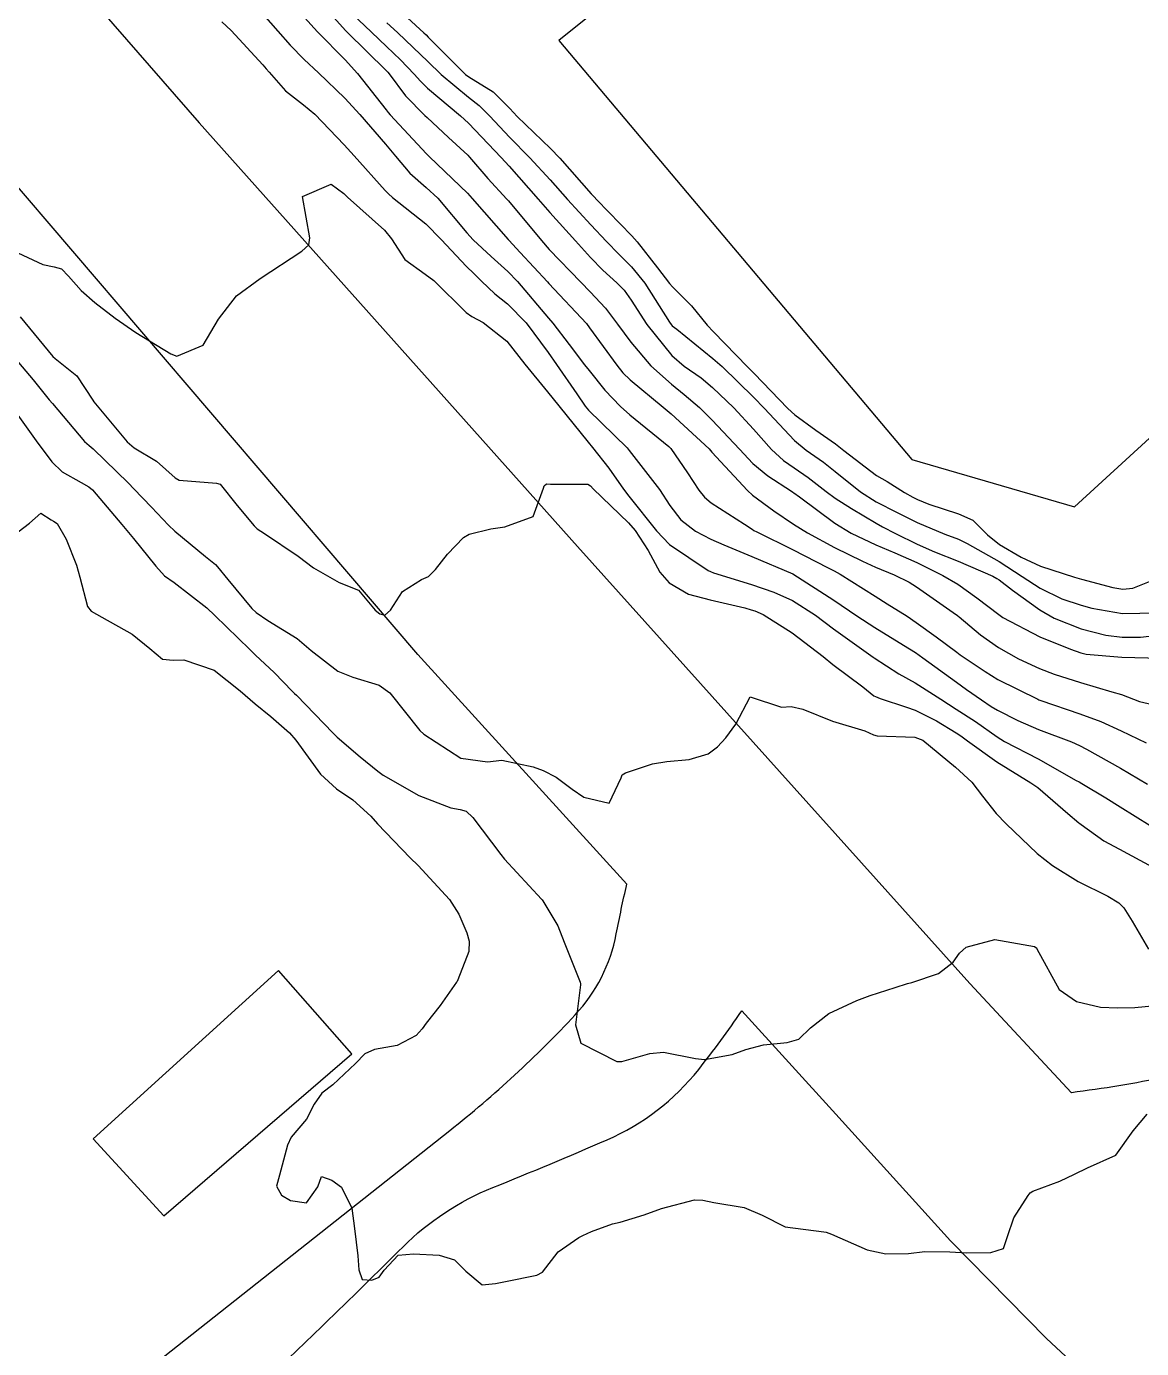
# Model space of a CAD drawing. Header units: metres. Extents: x 307586 to 320046, y 7427249 to 7434250.
# Drawn here: x 317966.4 to 318020.5, y 7430562.5 to 7430626.6 of the extents above; entities that cross this region are included whole.
import ezdxf

# ---------------------------------------------------------------- set-up
doc = ezdxf.new("R2010")
doc.units = ezdxf.units.M
doc.header["$MEASUREMENT"] = 0
for name, color, linetype in [('Curvas de Nivel 1m', 11, 'Continuous'), ('Curvas de Nivel 5m', 15, 'Continuous'), ('Edificações', 30, 'Continuous'), ('Vias Primárias', 230, 'Continuous'), ('Vias Secundárias', 230, 'Continuous')]:
    doc.layers.add(name, color=color, linetype=linetype)

msp = doc.modelspace()

# ---------------------------------------------------------------- linework, layer by layer
at = {"layer": 'Curvas de Nivel 1m', "flags": 128}
for points, elevation in [([(317980.151, 7430628.348), (317981.884, 7430626.4), (317981.95, 7430626.329), (317983.864, 7430624.449), (317983.937, 7430624.382), (317983.996, 7430624.308), (317984.792, 7430623.236), (317985.729, 7430622.282), (317985.841, 7430622.181), (317986.877, 7430621.22), (317987.814, 7430620.349), (317987.897, 7430620.259), (317988.783, 7430619.226), (317989.707, 7430618.231), (317989.791, 7430618.135), (317991.379, 7430616.214), (317991.759, 7430615.783), (317993.287, 7430614.195), (317993.738, 7430613.734), (317994.486, 7430612.934), (317995.073, 7430612.17), (317995.71, 7430611.289), (317996.681, 7430610.15), (317997.684, 7430609.248), (317998.309, 7430608.76), (317999.043, 7430608.119), (317999.664, 7430607.502), (318000.979, 7430606.097), (318001.636, 7430605.415), (318002.353, 7430604.806), (318003.5, 7430604.062), (318003.577, 7430604.016), (318003.622, 7430603.98), (318003.891, 7430603.786), (318005.608, 7430602.516), (318006.407, 7430602.032), (318007.595, 7430601.468), (318008.523, 7430601.072), (318009.582, 7430600.604), (318010.853, 7430599.977), (318011.569, 7430599.554), (318012.501, 7430598.895), (318013.554, 7430598.087), (318013.763, 7430597.938), (318015.544, 7430597), (318017.036, 7430596.407), (318017.536, 7430596.224), (318017.801, 7430596.161), (318019.534, 7430596.019), (318021.42, 7430595.966)], 769), ([(317983.907, 7430627.934), (317985.676, 7430626.283), (317985.784, 7430626.184), (317985.881, 7430626.085), (317987.703, 7430624.262), (317987.862, 7430624.147), (317989.039, 7430623.426), (317989.847, 7430622.623), (317990.199, 7430622.226), (317991.82, 7430620.686), (317992.274, 7430620.205), (317993.796, 7430618.484), (317993.936, 7430618.33), (317994.073, 7430618.186), (317995.767, 7430616.451), (317996.028, 7430616.157), (317997.011, 7430614.887), (317997.589, 7430614.142), (317997.741, 7430613.965), (317998.653, 7430613.047), (317999.426, 7430612.114), (317999.718, 7430611.789), (318001.375, 7430610.093), (318001.69, 7430609.764), (318003.326, 7430608.073), (318003.668, 7430607.759), (318004.682, 7430607.031), (318005.648, 7430606.368), (318006.049, 7430606.036), (318007.631, 7430604.831), (318008.15, 7430604.534), (318008.994, 7430603.999), (318009.398, 7430603.771), (318009.62, 7430603.669), (318010.162, 7430603.44), (318011.613, 7430602.969), (318012.306, 7430602.655), (318013.006, 7430601.949), (318013.596, 7430601.476), (318014.652, 7430600.864), (318015.581, 7430600.431), (318017.227, 7430599.903), (318017.572, 7430599.803), (318019.089, 7430599.398), (318019.567, 7430599.315), (318020.067, 7430599.366), (318021.266, 7430599.853)], 766), ([(317977.895, 7430627.179), (317978.594, 7430626.369), (317979.205, 7430625.689), (317979.869, 7430625.001), (317980.565, 7430624.343), (317981.851, 7430623.121), (317982.574, 7430622.323), (317983.822, 7430620.891), (317984.304, 7430620.303), (317984.999, 7430619.487), (317985.798, 7430618.795), (317986.355, 7430618.274), (317987.768, 7430616.585), (317988.066, 7430616.255), (317988.952, 7430615.439), (317989.748, 7430614.713), (317990.217, 7430614.225), (317991.725, 7430612.461), (317991.931, 7430612.208), (317992.725, 7430611.182), (317993.477, 7430610.192), (317993.69, 7430609.909), (317994.464, 7430608.962), (317995.222, 7430608.167), (317995.667, 7430607.77), (317997.561, 7430606.224), (317997.643, 7430606.156), (317997.659, 7430606.14), (317998.465, 7430604.961), (317999.015, 7430604.119), (317999.284, 7430603.78), (317999.617, 7430603.504), (318001.23, 7430602.47), (318001.604, 7430602.219), (318001.681, 7430602.166), (318001.82, 7430602.087), (318003.59, 7430601.214), (318005.252, 7430600.369), (318005.575, 7430600.202), (318005.869, 7430600.037), (318007.562, 7430598.968), (318008.15, 7430598.602), (318009.11, 7430597.997), (318009.549, 7430597.698), (318010.517, 7430597.002), (318011.527, 7430596.261), (318011.691, 7430596.134), (318011.935, 7430595.964), (318012.894, 7430595.32), (318013.518, 7430594.938), (318015.449, 7430593.976), (318015.503, 7430593.953), (318015.592, 7430593.919), (318017.497, 7430593.277), (318018.506, 7430592.898), (318019.489, 7430592.443), (318020.708, 7430591.858)], 771), ([(317981.9, 7430627.493), (317983.141, 7430626.317), (317983.876, 7430625.626), (317984.549, 7430624.979), (317985.214, 7430624.29), (317985.516, 7430623.942), (317985.856, 7430623.61), (317987.461, 7430622.264), (317987.838, 7430621.908), (317989.432, 7430620.236), (317989.615, 7430620.037), (317989.809, 7430619.82), (317991.229, 7430618.216), (317991.783, 7430617.579), (317993.03, 7430616.197), (317993.755, 7430615.402), (317994.351, 7430614.783), (317995.038, 7430614.171), (317995.392, 7430613.818), (317995.735, 7430613.319), (317996.491, 7430612.152), (317997.701, 7430610.649), (317998.305, 7430610.131), (317999.123, 7430609.554), (317999.683, 7430609.088), (318000.705, 7430608.1), (318001.658, 7430607.07), (318002.543, 7430606.081), (318003.117, 7430605.555), (318003.634, 7430605.202), (318004.31, 7430604.733), (318005.182, 7430604.044), (318005.62, 7430603.724), (318006.425, 7430603.221), (318007.608, 7430602.515), (318007.925, 7430602.334), (318008.547, 7430602.006), (318009.595, 7430601.492), (318010.444, 7430601.128), (318011.583, 7430600.674), (318013.275, 7430599.944), (318013.466, 7430599.836), (318013.571, 7430599.763), (318014.231, 7430599.268), (318015.557, 7430598.306), (318016.251, 7430597.913), (318017.548, 7430597.398), (318018.745, 7430597.082), (318019.544, 7430596.993), (318020.425, 7430596.981), (318021.546, 7430597.12)], 768), ([(317975.889, 7430626.826), (317976.336, 7430626.395), (317977.866, 7430624.736), (317978.037, 7430624.55), (317978.185, 7430624.375), (317978.973, 7430623.482), (317979.847, 7430622.79), (317980.387, 7430622.345), (317981.821, 7430620.853), (317982.299, 7430620.325), (317983.796, 7430618.651), (317983.962, 7430618.475), (317984.164, 7430618.304), (317985.774, 7430617.02), (317986.517, 7430616.272), (317987.75, 7430614.954), (317988.108, 7430614.616), (317988.471, 7430614.249), (317989.124, 7430613.626), (317989.732, 7430613.154), (317990.638, 7430612.221), (317991.702, 7430610.793), (317992.115, 7430610.206), (317993.095, 7430608.779), (317993.502, 7430608.192), (317993.67, 7430607.993), (317995.541, 7430606.162), (317995.586, 7430606.104), (317995.642, 7430606.033), (317997.1, 7430604.145), (317997.615, 7430603.378), (317998.148, 7430602.671), (317998.853, 7430602.121), (317999.597, 7430601.738), (318000.233, 7430601.464), (318001.585, 7430600.894), (318003.573, 7430600.06), (318005.56, 7430598.787), (318006.677, 7430598.029), (318007.544, 7430597.451), (318008.932, 7430596.599), (318009.527, 7430596.237), (318009.88, 7430595.986), (318011.511, 7430594.806), (318012, 7430594.453), (318012.716, 7430593.952), (318013.187, 7430593.632), (318013.498, 7430593.446), (318014.477, 7430592.946), (318015.489, 7430592.517), (318017.084, 7430591.904), (318017.48, 7430591.733), (318017.809, 7430591.564), (318019.464, 7430590.637), (318020.769, 7430589.857)], 772), ([(317983.89, 7430626.77), (317984.407, 7430626.302), (317985.165, 7430625.58), (317985.869, 7430624.894), (317986.522, 7430624.273), (317987.852, 7430623.167), (317988.363, 7430622.767), (317988.882, 7430622.244), (317989.828, 7430621.229), (317990.82, 7430620.22), (317991.802, 7430619.157), (317992.645, 7430618.201), (317993.775, 7430616.982), (317994.531, 7430616.178), (317995.141, 7430615.553), (317995.751, 7430614.946), (317996.398, 7430614.153), (317997.599, 7430612.266), (317997.677, 7430612.14), (317997.722, 7430612.09), (317997.943, 7430611.913), (317999.699, 7430610.501), (318000.138, 7430610.106), (318001.678, 7430608.61), (318002.19, 7430608.085), (318003.65, 7430606.527), (318004.212, 7430606.061), (318005.062, 7430605.47), (318005.633, 7430605.017), (318006.846, 7430604.028), (318007.618, 7430603.545), (318008.639, 7430603.03), (318009.609, 7430602.553), (318010.951, 7430601.977), (318011.599, 7430601.731), (318012.033, 7430601.527), (318013.584, 7430600.649), (318014.691, 7430599.929), (318015.567, 7430599.359), (318016.624, 7430598.848), (318017.559, 7430598.539), (318018.064, 7430598.398), (318019.556, 7430598.134), (318021.244, 7430598.165)], 767), ([(317965.755, 7430615.739), (317967.199, 7430615.055), (317967.747, 7430614.942), (317968.105, 7430614.853), (317968.449, 7430614.489), (317969.057, 7430613.801), (317969.73, 7430613.22), (317970.716, 7430612.46), (317971.713, 7430611.759), (317973.405, 7430610.726), (317973.696, 7430610.615), (317974.974, 7430611.14), (317975.723, 7430612.4), (317976.591, 7430613.534), (317977.743, 7430614.38), (317979.756, 7430615.701), (317980.098, 7430616.008), (317980.146, 7430616.346), (317979.793, 7430618.35), (317981.183, 7430618.952), (317981.795, 7430618.495), (317981.977, 7430618.328), (317983.769, 7430616.716), (317984.119, 7430616.305), (317984.755, 7430615.297), (317985.746, 7430614.584), (317986.16, 7430614.276), (317987.728, 7430612.733), (317988.006, 7430612.536), (317988.562, 7430612.247), (317989.709, 7430611.335), (317990.58, 7430610.221), (317991.68, 7430608.874), (317992.228, 7430608.204), (317993.647, 7430606.435), (317993.856, 7430606.187), (317994.643, 7430605.18), (317995.361, 7430604.163), (317995.62, 7430603.828), (317996.956, 7430602.146), (317997.593, 7430601.479), (317999.472, 7430600.214), (317999.574, 7430600.163), (317999.732, 7430600.108), (318001.567, 7430599.546), (318002.657, 7430599.167), (318003.56, 7430598.759), (318004.665, 7430598.049), (318005.543, 7430597.385), (318007.47, 7430596.021), (318007.523, 7430595.983), (318008.72, 7430595.207), (318009.511, 7430594.768), (318010.755, 7430593.977), (318011.498, 7430593.495), (318012.43, 7430592.894), (318013.485, 7430592.153), (318013.837, 7430591.936), (318015.47, 7430591.087), (318017.312, 7430590.045), (318017.454, 7430589.97), (318017.583, 7430589.898), (318018.757, 7430589.191), (318019.442, 7430588.762), (318020.893, 7430587.855)], 773), ([(317966.097, 7430612.516), (317967.694, 7430610.589), (317967.806, 7430610.498), (317968.856, 7430609.654), (317969.626, 7430608.471), (317969.672, 7430608.399), (317971.292, 7430606.454), (317971.64, 7430606.17), (317972.713, 7430605.519), (317973.626, 7430604.716), (317973.813, 7430604.606), (317975.623, 7430604.45), (317975.808, 7430604.398), (317976.633, 7430603.37), (317977.444, 7430602.382), (317977.601, 7430602.247), (317977.954, 7430602.018), (317979.581, 7430600.913), (317980.335, 7430600.342), (317981.566, 7430599.645), (317982.516, 7430599.269), (317983.323, 7430598.303), (317983.55, 7430598.118), (317983.792, 7430598.054), (317984.058, 7430598.295), (317984.646, 7430599.205), (317985.568, 7430599.775), (317985.91, 7430599.936), (317986.242, 7430600.273), (317986.834, 7430601.017), (317987.596, 7430601.817), (317987.873, 7430601.981), (317988.93, 7430602.24), (317989.604, 7430602.337), (317990.983, 7430602.842), (317991.488, 7430604.211), (317991.514, 7430604.321), (317991.625, 7430604.427), (317991.828, 7430604.411), (317993.625, 7430604.405), (317993.763, 7430604.317), (317993.889, 7430604.177), (317995.607, 7430602.526), (317995.924, 7430602.157), (317996.557, 7430601.182), (317997.122, 7430600.145), (317997.568, 7430599.622), (317998.506, 7430599.07), (317999.56, 7430598.803), (318001.239, 7430598.41), (318001.555, 7430598.312), (318001.723, 7430598.256), (318002.131, 7430598.081), (318003.54, 7430597.197), (318005.042, 7430596.045), (318005.519, 7430595.667), (318006.962, 7430594.572), (318007.504, 7430594.147), (318007.587, 7430594.102), (318007.805, 7430594.015), (318009.09, 7430593.588), (318009.498, 7430593.449), (318010.537, 7430592.936), (318011.487, 7430592.35), (318011.717, 7430592.199), (318012.036, 7430591.962), (318013.468, 7430590.941), (318015.111, 7430589.923), (318015.451, 7430589.69), (318016.902, 7430588.442), (318017.434, 7430587.986), (318017.484, 7430587.949), (318017.554, 7430587.898), (318018.656, 7430587.112), (318019.421, 7430586.711), (318020.99, 7430585.854)], 774), ([(317965.668, 7430608.2), (317966.874, 7430606.508), (317967.633, 7430605.482), (317968.145, 7430605.009), (317969.063, 7430604.478), (317969.432, 7430604.283), (317969.619, 7430604.124), (317971.035, 7430602.456), (317971.593, 7430601.776), (317972.682, 7430600.433), (317973.11, 7430599.968), (317973.565, 7430599.631), (317975.156, 7430598.404), (317975.548, 7430598.042), (317977.241, 7430596.383), (317977.52, 7430596.114), (317978.419, 7430595.273), (317979.313, 7430594.353), (317979.411, 7430594.26), (317979.501, 7430594.178), (317981.287, 7430592.332), (317981.48, 7430592.133), (317982.591, 7430591.188), (317983.456, 7430590.488), (317983.713, 7430590.297), (317985.443, 7430589.308), (317986.983, 7430588.719), (317987.437, 7430588.632), (317987.728, 7430588.548), (317988.047, 7430588.251), (317989.406, 7430586.449), (317989.591, 7430586.228), (317991.384, 7430584.284), (317991.417, 7430584.243), (317991.446, 7430584.209), (317992.171, 7430582.998), (317992.491, 7430582.193), (317993.259, 7430580.256), (317993.282, 7430580.181), (317993.279, 7430580.127), (317993.036, 7430578.184), (317993.3, 7430577.295), (317995.043, 7430576.406), (317995.287, 7430576.416), (317996.632, 7430576.808), (317997.294, 7430576.864), (317998.855, 7430576.551), (317999.289, 7430576.506), (318000.633, 7430576.756), (318001.296, 7430576.995), (318002.158, 7430577.219), (318003.302, 7430577.331), (318003.858, 7430577.501), (318004.435, 7430578.049), (318005.32, 7430578.735), (318006.67, 7430579.37), (318007.329, 7430579.606), (318008.537, 7430580.002), (318009.135, 7430580.194), (318009.337, 7430580.245), (318010.637, 7430580.684), (318011.352, 7430581.233), (318011.655, 7430581.669), (318011.985, 7430581.961), (318013.367, 7430582.327), (318015.293, 7430581.991), (318015.363, 7430581.945), (318015.386, 7430581.92), (318015.408, 7430581.874), (318016.493, 7430579.908), (318017.327, 7430579.321), (318018.489, 7430579.047), (318019.324, 7430579.019), (318020.157, 7430579.03), (318021.326, 7430579.139)], 776), ([(317966.007, 7430602.098), (317966.553, 7430602.51), (317967.108, 7430603.005), (317967.605, 7430602.674), (317967.715, 7430602.61), (317967.905, 7430602.495), (317968.335, 7430601.746), (317968.833, 7430600.481), (317968.991, 7430599.902), (317969.376, 7430598.473), (317969.55, 7430598.255), (317970.058, 7430597.952), (317971.533, 7430597.127), (317972.389, 7430596.437), (317973.005, 7430595.915), (317973.517, 7430595.865), (317974.041, 7430595.892), (317975.513, 7430595.391), (317976.767, 7430594.387), (317977.497, 7430593.749), (317978.255, 7430593.133), (317979.164, 7430592.355), (317979.477, 7430591.989), (317980.66, 7430590.338), (317981.446, 7430589.628), (317982.228, 7430589.105), (317983.106, 7430588.305), (317983.427, 7430587.935), (317985.013, 7430586.284), (317985.399, 7430585.91), (317986.917, 7430584.265), (317987.376, 7430583.552), (317987.771, 7430582.658), (317987.884, 7430582.252), (317987.861, 7430581.746), (317987.335, 7430580.367), (317987.295, 7430580.299), (317987.27, 7430580.261), (317986.464, 7430579.126), (317985.795, 7430578.275), (317985.597, 7430577.989), (317985.304, 7430577.666), (317984.39, 7430577.196), (317983.293, 7430576.99), (317982.813, 7430576.784), (317982.363, 7430576.314), (317981.272, 7430575.275), (317980.729, 7430574.875), (317980.354, 7430574.339), (317979.985, 7430573.613), (317979.247, 7430572.746), (317979.075, 7430572.353), (317978.673, 7430570.907), (317978.532, 7430570.36), (317978.777, 7430569.925), (317979.206, 7430569.675), (317979.991, 7430569.557), (317980.54, 7430570.337), (317980.724, 7430570.832), (317981.218, 7430570.665), (317981.688, 7430570.323), (317982.188, 7430569.3), (317982.316, 7430568.313), (317982.486, 7430566.997), (317982.524, 7430566.31), (317982.693, 7430565.841), (317983.158, 7430565.811), (317983.507, 7430565.949), (317983.758, 7430566.294), (317984.437, 7430567.024), (317985.175, 7430567.092), (317986.419, 7430567.023), (317987.171, 7430566.788), (317987.723, 7430566.252), (317988.506, 7430565.59), (317989.157, 7430565.643), (317989.632, 7430565.752), (317991.161, 7430566.054), (317991.438, 7430566.206), (317992.19, 7430567.183), (317993.189, 7430567.886), (317993.391, 7430567.977), (317993.815, 7430568.174), (317994.825, 7430568.536), (317995.198, 7430568.621), (317996.365, 7430568.985), (317997.204, 7430569.289), (317998.797, 7430569.704), (317999.209, 7430569.695), (317999.734, 7430569.578), (318001.205, 7430569.326), (318002.088, 7430568.963), (318003.196, 7430568.396), (318005.079, 7430568.157), (318005.194, 7430568.136), (318005.44, 7430568.038), (318007.182, 7430567.285), (318008.09, 7430567.095), (318009.18, 7430567.102), (318009.97, 7430567.193), (318011.181, 7430567.183), (318012.004, 7430567.134), (318013.181, 7430567.149), (318013.783, 7430567.338), (318013.99, 7430567.932), (318014.291, 7430568.84), (318014.98, 7430569.922), (318015.087, 7430570.049), (318015.216, 7430570.132), (318016.515, 7430570.616), (318017.229, 7430570.942), (318017.869, 7430571.254), (318019.243, 7430571.87), (318020.074, 7430573.043), (318020.752, 7430573.855)], 777)]:
    msp.add_lwpolyline(points, dxfattribs=dict(at, elevation=elevation))
at = {"layer": 'Curvas de Nivel 5m', "flags": 128}
for points, elevation in [([(317979.893, 7430627.039), (317980.528, 7430626.344), (317981.869, 7430624.972), (317982.466, 7430624.324), (317983.845, 7430622.555), (317983.953, 7430622.418), (317984.05, 7430622.307), (317985.815, 7430620.416), (317985.946, 7430620.279), (317987.795, 7430618.507), (317987.915, 7430618.38), (317988.025, 7430618.257), (317989.763, 7430616.266), (317989.797, 7430616.23), (317990.343, 7430615.638), (317991.669, 7430614.211), (317991.742, 7430614.131), (317993.561, 7430612.192), (317993.72, 7430611.993), (317995.043, 7430610.17), (317995.333, 7430609.809), (317995.686, 7430609.467), (317997.29, 7430608.144), (317997.668, 7430607.815), (317999.519, 7430606.112), (317999.577, 7430606.045), (317999.641, 7430605.96), (318001.376, 7430604.092), (318001.621, 7430603.875), (318002.654, 7430603.115), (318003.607, 7430602.47), (318004.277, 7430602.053), (318005.592, 7430601.33), (318006.944, 7430600.665), (318007.578, 7430600.382), (318008.486, 7430600.006), (318009.22, 7430599.646), (318009.567, 7430599.427), (318011.348, 7430598.179), (318011.554, 7430598.034), (318011.589, 7430598.005), (318011.638, 7430597.969), (318012.68, 7430597.093), (318013.538, 7430596.486), (318014.522, 7430595.93), (318015.526, 7430595.461), (318016.247, 7430595.188), (318017.516, 7430594.784), (318019.046, 7430594.341), (318019.508, 7430594.199), (318020.376, 7430593.861), (318021.5, 7430593.606)], 770), ([(317965.841, 7430610.519), (317966.733, 7430609.459), (317967.516, 7430608.502), (317967.67, 7430608.311), (317969.231, 7430606.476), (317969.446, 7430606.278), (317969.639, 7430606.116), (317971.358, 7430604.453), (317971.62, 7430604.18), (317972.467, 7430603.292), (317973.295, 7430602.425), (317973.599, 7430602.13), (317975.089, 7430600.896), (317975.574, 7430600.502), (317975.68, 7430600.399), (317976.176, 7430599.784), (317977.342, 7430598.382), (317977.55, 7430598.181), (317978.121, 7430597.795), (317979.532, 7430596.927), (317980.221, 7430596.343), (317981.513, 7430595.332), (317982.233, 7430595.042), (317983.507, 7430594.66), (317984.026, 7430594.295), (317985.485, 7430592.467), (317985.671, 7430592.278), (317987.466, 7430591.114), (317988.76, 7430590.944), (317989.465, 7430591.025), (317990.98, 7430590.695), (317991.458, 7430590.523), (317992.088, 7430590.2), (317992.875, 7430589.616), (317993.443, 7430589.227), (317994.664, 7430588.944), (317995.244, 7430590.162), (317995.301, 7430590.315), (317995.457, 7430590.414), (317996.762, 7430590.848), (317997.465, 7430590.965), (317998.542, 7430591.049), (317999.471, 7430591.338), (317999.912, 7430591.67), (318000.329, 7430592.102), (318000.816, 7430592.77), (318001.503, 7430594.09), (318003.022, 7430593.591), (318003.499, 7430593.623), (318004.06, 7430593.492), (318005.492, 7430592.917), (318007.061, 7430592.451), (318007.485, 7430592.245), (318007.668, 7430592.201), (318009.484, 7430592.138), (318009.871, 7430591.986), (318011.464, 7430590.685), (318012.251, 7430589.958), (318012.774, 7430589.278), (318013.438, 7430588.437), (318013.911, 7430587.935), (318015.419, 7430586.495), (318016.166, 7430585.912), (318017.402, 7430585.147), (318018.848, 7430584.422), (318019.386, 7430584.106), (318019.618, 7430583.868), (318020.022, 7430583.218), (318020.819, 7430581.855)], 775)]:
    msp.add_lwpolyline(points, dxfattribs=dict(at, elevation=elevation))
at = {"layer": 'Edificações'}
for points in [[(318025.845, 7430611.188), (318023.272, 7430614.38), (318038.884, 7430627.943), (318021.853, 7430646.913), (318017.861, 7430643.633), (317990.976, 7430674.423), (317978.557, 7430663.608), (317976.251, 7430666.091), (317981.041, 7430670.523), (317970.041, 7430682.313), (317955.227, 7430668.395), (317981.577, 7430637.702), (317984.947, 7430641.071), (317995.415, 7430628.483), (317992.221, 7430625.912), (318009.343, 7430605.606), (318017.238, 7430603.301)], [(317978.627, 7430580.832), (317969.641, 7430572.663), (317973.073, 7430568.922), (317982.183, 7430576.779)]]:
    msp.add_lwpolyline(points, close=True, dxfattribs=at)
at = {"layer": 'Vias Primárias', "elevation": 758.327}
msp.add_lwpolyline([(317853.334, 7430776.442), (317869.901, 7430752.552), (317880.785, 7430737.147), (317892.302, 7430721.118), (317900.622, 7430710.025), (317921.563, 7430682.434), (317925.045, 7430678.741), (317935.782, 7430668.643), (317936.357, 7430668.063), (317949.651, 7430652.07), (317956.372, 7430643.036), (317974.784, 7430621.925), (317993.128, 7430601.379), (318012.151, 7430580.194), (318017.078, 7430574.901)], dxfattribs=at)
msp.add_lwpolyline([(317853.334, 7430776.442), (317869.901, 7430752.552), (317880.785, 7430737.147), (317892.302, 7430721.118), (317900.622, 7430710.025), (317921.563, 7430682.434), (317925.045, 7430678.741), (317935.782, 7430668.643), (317936.357, 7430668.063), (317949.651, 7430652.07), (317956.372, 7430643.036), (317974.784, 7430621.925), (317993.128, 7430601.379), (318012.151, 7430580.194), (318017.078, 7430574.901)], dxfattribs=at)
at = {"layer": 'Vias Primárias'}
msp.add_lwpolyline([(317995.519, 7430585.003), (317985.388, 7430596.153), (317955.266, 7430631.37), (317934.905, 7430653.973), (317908.868, 7430684.938), (317900.874, 7430695.542)], dxfattribs=at)
msp.add_lwpolyline([(317995.519, 7430585.003), (317985.388, 7430596.153), (317955.266, 7430631.37), (317934.905, 7430653.973), (317908.868, 7430684.938), (317900.874, 7430695.542)], dxfattribs=at)
for points in [[(318032.113, 7430585.419), (318026.95, 7430579.699), (318025.025, 7430577.567, -0.16028), (318021.679, 7430575.657, -0.018989), (318017.078, 7430574.901, 4.477555)], [(318032.113, 7430585.419), (318026.95, 7430579.699), (318025.025, 7430577.567, -0.16028), (318021.679, 7430575.657, -0.018989), (318017.078, 7430574.901, 4.477555)], [(318001.094, 7430578.867), (318005.65, 7430573.852), (318011.226, 7430567.723), (318015.873, 7430562.987), (318032.336, 7430547.682), (318067.523, 7430515.849), (318075.297, 7430509.139), (318103.536, 7430484.633), (318109.573, 7430479.43, -0.076246), (318112.808, 7430475.645, -0.011494), (318116.184, 7430469.91, -0.013356), (318121.416, 7430459.916, -0.095167), (318122.054, 7430457.575), (318124.123, 7430437.611), (318128.852, 7430392.412)], [(318001.094, 7430578.867), (318005.65, 7430573.852), (318011.226, 7430567.723), (318015.873, 7430562.987), (318032.336, 7430547.682), (318067.523, 7430515.849), (318075.297, 7430509.139), (318103.536, 7430484.633), (318109.573, 7430479.43, -0.076246), (318112.808, 7430475.645, -0.011494), (318116.184, 7430469.91, -0.013356), (318121.416, 7430459.916, -0.095167), (318122.054, 7430457.575), (318124.123, 7430437.611), (318128.852, 7430392.412)]]:
    msp.add_lwpolyline(points, format="xyb", dxfattribs=at)
at = {"layer": 'Vias Secundárias'}
for points, elevation in [([(317956.521, 7430550.035), (317961.053, 7430552.589), (317973.425, 7430562.378), (317986.933, 7430573.064, 0.037706), (317993.015, 7430578.67, 0.141064), (317995.013, 7430582.598, -0.008709), (317995.519, 7430585.003, -3.954754)], 780.105), ([(317956.521, 7430550.035), (317961.053, 7430552.589), (317973.425, 7430562.378), (317986.933, 7430573.064, 0.037706), (317993.015, 7430578.67, 0.141064), (317995.013, 7430582.598, -0.008709), (317995.519, 7430585.003, -3.954754)], 780.105), ([(317959.955, 7430543.486), (317964.081, 7430546.407, 0.084656), (317968.463, 7430550.786, -0.051213), (317974.327, 7430557.484, 0.005196), (317980.836, 7430563.666, 0.003112), (317984.672, 7430567.432, -0.100192), (317989.02, 7430570.298, 0.006554), (317994.561, 7430572.617, 0.123299), (317999.008, 7430576.03, 0.018435), (318001.094, 7430578.867, 1.888977)], 778.569), ([(317959.955, 7430543.486), (317964.081, 7430546.407, 0.084656), (317968.463, 7430550.786, -0.051213), (317974.327, 7430557.484, 0.005196), (317980.836, 7430563.666, 0.003112), (317984.672, 7430567.432, -0.100192), (317989.02, 7430570.298, 0.006554), (317994.561, 7430572.617, 0.123299), (317999.008, 7430576.03, 0.018435), (318001.094, 7430578.867, 1.888977)], 778.569)]:
    msp.add_lwpolyline(points, format="xyb", dxfattribs=dict(at, elevation=elevation))

doc.saveas('drawing.dxf')
